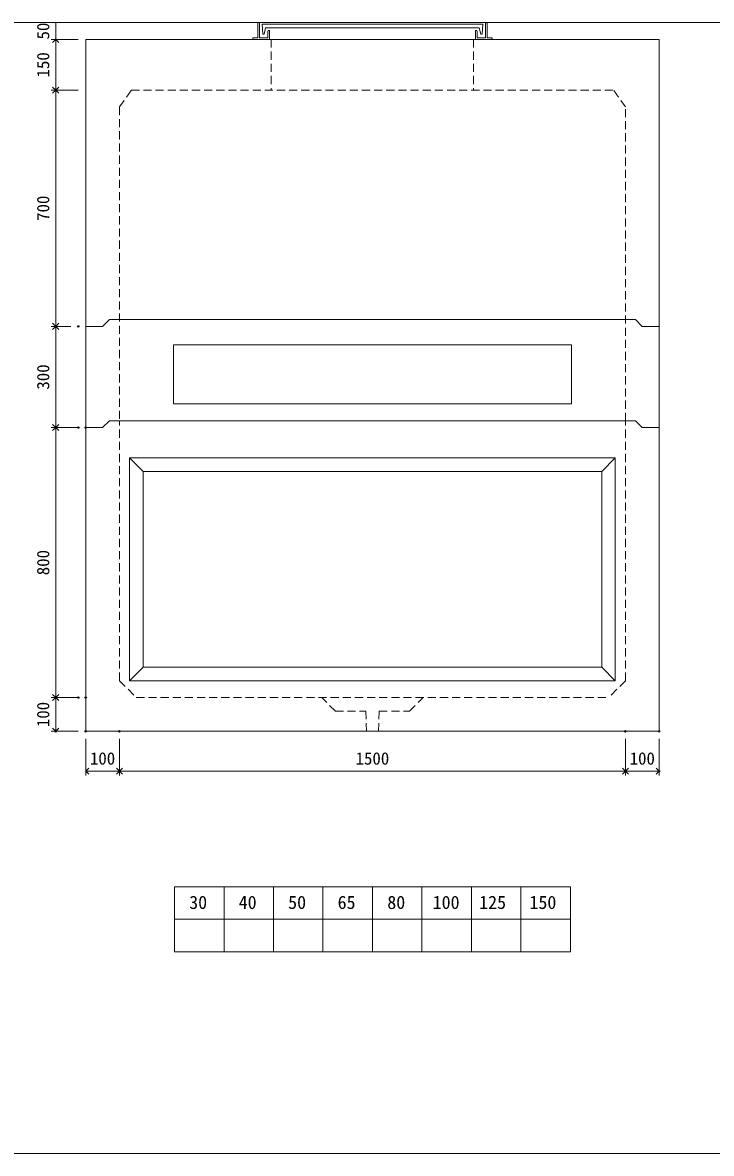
# Model space of a CAD drawing. Units: millimetres, scale not verified. Extents: x -6420 to 6420, y -3053 to 3053.
# Drawn here: x 2323 to 4365, y -2658 to 693 of the extents above; entities that cross this region are included whole.
import ezdxf
from ezdxf.enums import TextEntityAlignment as Align

# ---------------------------------------------------------------- set-up
doc = ezdxf.new("R2010")
doc.units = ezdxf.units.MM
doc.header["$LTSCALE"] = 20
doc.header["$PDMODE"] = 32
doc.header["$PDSIZE"] = 4
doc.linetypes.add('DASHED1', pattern=[1.8, 1.2, -0.6])
doc.linetypes.add('USER2', pattern=[50.8, 31.75, -6.35, 6.35, -6.35])
doc.layers.add('0-1_Defpoints', color=7, linetype='Continuous')
for name, color, linetype, lineweight in [('0-2_waku', 7, 'Continuous', 18), ('0-3_gaikei', 7, 'Continuous', 18), ('0-4_kakure', 7, 'DASHED1', 5), ('0-5_sunpou', 7, 'Continuous', 5), ('0-8_uchigawa', 6, 'Continuous', 18), ('0-A_futa', 3, 'Continuous', 18), ('0-B_GL', 4, 'Continuous', 18), ('0-D_文字１', 7, 'Continuous', 18), ('1-2_uchigawa2', 6, 'USER2', 18)]:
    doc.layers.add(name, color=color, linetype=linetype, lineweight=lineweight)
doc.styles.add('ＭＳ ゴシック', font='')
doc.styles.get('ＭＳ ゴシック').set_extended_font_data('MS Gothic')

# ---------------------------------------------------------------- blocks, each defined once
blk = doc.blocks.new('_Open90')
at = {"layer": '0-5_sunpou'}
blk.add_line((0, 0), (-1, 0), dxfattribs=at)
blk.add_lwpolyline([(-0.5, 0.5), (0, 0), (-0.5, -0.5)], dxfattribs=at)
blk = doc.blocks.new('D74')
at = {"layer": '0-1_Defpoints'}
for p in [(5071.24, 2377.42), (5004.21, 2077.42), (5071.24, 2077.42)]:
    blk.add_point(p, dxfattribs=at)
at = {"layer": '0-5_sunpou'}
for p, q in [((5049.24, 2377.42), (4991.21, 2377.42)), ((5004.21, 2359.42), (5004.21, 2095.42)), ((5049.24, 2077.42), (4991.21, 2077.42))]:
    blk.add_line(p, q, dxfattribs=at)
at = {"layer": '0-5_sunpou', "xscale": 18, "yscale": 18}
for p, rotation in [((5004.21, 2377.42), 90), ((5004.21, 2077.42), 270)]:
    blk.add_blockref('_Open90', p, dxfattribs=dict(at, rotation=rotation))
at = {"layer": '0-5_sunpou', "style": 'ＭＳ ゴシック'}
blk.add_text('300', height=36.66, rotation=90, dxfattribs=at).set_placement((4996.21, 2189.92), align=Align.BOTTOM_LEFT)
blk = doc.blocks.new('D45')
at = {"layer": '0-1_Defpoints'}
for p in [(5093.24, 2077.42), (5004.21, 1277.42), (5093.24, 1277.42)]:
    blk.add_point(p, dxfattribs=at)
at = {"layer": '0-5_sunpou'}
for p, q in [((5071.24, 2077.42), (4991.21, 2077.42)), ((5004.21, 2059.42), (5004.21, 1295.42)), ((5071.24, 1277.42), (4991.21, 1277.42))]:
    blk.add_line(p, q, dxfattribs=at)
at = {"layer": '0-5_sunpou', "xscale": 18, "yscale": 18}
for p, rotation in [((5004.21, 2077.42), 90), ((5004.21, 1277.42), 270)]:
    blk.add_blockref('_Open90', p, dxfattribs=dict(at, rotation=rotation))
at = {"layer": '0-5_sunpou', "style": 'ＭＳ ゴシック'}
blk.add_text('800', height=36.66, rotation=90, dxfattribs=at).set_placement((4996.21, 1639.92), align=Align.BOTTOM_LEFT)
blk = doc.blocks.new('D46')
at = {"layer": '0-1_Defpoints'}
for p in [(5071.24, 1277.42), (5004.21, 1177.42), (5093.24, 1177.42)]:
    blk.add_point(p, dxfattribs=at)
at = {"layer": '0-5_sunpou'}
for p, q in [((5049.24, 1277.42), (4991.21, 1277.42)), ((5004.21, 1259.42), (5004.21, 1195.42)), ((5071.24, 1177.42), (4991.21, 1177.42))]:
    blk.add_line(p, q, dxfattribs=at)
at = {"layer": '0-5_sunpou', "xscale": 18, "yscale": 18}
for p, rotation in [((5004.21, 1277.42), 90), ((5004.21, 1177.42), 270)]:
    blk.add_blockref('_Open90', p, dxfattribs=dict(at, rotation=rotation))
at = {"layer": '0-5_sunpou', "style": 'ＭＳ ゴシック'}
blk.add_text('100', height=36.66, rotation=90, dxfattribs=at).set_placement((4996.21, 1189.92), align=Align.BOTTOM_LEFT)
blk = doc.blocks.new('D47')
at = {"layer": '0-1_Defpoints'}
for p in [(5093.24, 1177.42), (5193.24, 1177.42), (5193.24, 1059.71)]:
    blk.add_point(p, dxfattribs=at)
at = {"layer": '0-5_sunpou'}
for p, q in [((5093.24, 1155.42), (5093.24, 1046.71)), ((5193.24, 1155.42), (5193.24, 1046.71)), ((5111.24, 1059.71), (5175.24, 1059.71))]:
    blk.add_line(p, q, dxfattribs=at)
at = {"layer": '0-5_sunpou', "xscale": 18, "yscale": 18, "rotation": 180}
blk.add_blockref('_Open90', (5093.24, 1059.71), dxfattribs=at)
at = {"layer": '0-5_sunpou', "xscale": 18, "yscale": 18}
blk.add_blockref('_Open90', (5193.24, 1059.71), dxfattribs=at)
at = {"layer": '0-5_sunpou', "style": 'ＭＳ ゴシック'}
blk.add_text('100', height=36.66, dxfattribs=at).set_placement((5105.74, 1067.71), align=Align.BOTTOM_LEFT)
blk = doc.blocks.new('D48')
at = {"layer": '0-1_Defpoints'}
for p in [(5193.24, 1177.42), (6693.24, 1177.42), (6693.24, 1059.71)]:
    blk.add_point(p, dxfattribs=at)
at = {"layer": '0-5_sunpou'}
for p, q in [((5193.24, 1155.42), (5193.24, 1046.71)), ((6693.24, 1155.42), (6693.24, 1046.71)), ((5211.24, 1059.71), (6675.24, 1059.71))]:
    blk.add_line(p, q, dxfattribs=at)
at = {"layer": '0-5_sunpou', "xscale": 18, "yscale": 18, "rotation": 180}
blk.add_blockref('_Open90', (5193.24, 1059.71), dxfattribs=at)
at = {"layer": '0-5_sunpou', "xscale": 18, "yscale": 18}
blk.add_blockref('_Open90', (6693.24, 1059.71), dxfattribs=at)
at = {"layer": '0-5_sunpou', "style": 'ＭＳ ゴシック'}
blk.add_text('1500', height=36.66, dxfattribs=at).set_placement((5893.24, 1067.71), align=Align.BOTTOM_LEFT)
blk = doc.blocks.new('D49')
at = {"layer": '0-1_Defpoints'}
for p in [(6693.24, 1177.42), (6793.24, 1177.42), (6793.24, 1059.71)]:
    blk.add_point(p, dxfattribs=at)
at = {"layer": '0-5_sunpou'}
for p, q in [((6693.24, 1155.42), (6693.24, 1046.71)), ((6793.24, 1155.42), (6793.24, 1046.71)), ((6711.24, 1059.71), (6775.24, 1059.71))]:
    blk.add_line(p, q, dxfattribs=at)
at = {"layer": '0-5_sunpou', "xscale": 18, "yscale": 18, "rotation": 180}
blk.add_blockref('_Open90', (6693.24, 1059.71), dxfattribs=at)
at = {"layer": '0-5_sunpou', "xscale": 18, "yscale": 18}
blk.add_blockref('_Open90', (6793.24, 1059.71), dxfattribs=at)
at = {"layer": '0-5_sunpou', "style": 'ＭＳ ゴシック'}
blk.add_text('100', height=36.66, dxfattribs=at).set_placement((6705.74, 1067.71), align=Align.BOTTOM_LEFT)
blk = doc.blocks.new('_Open90_44')
at = {"layer": '0-5_sunpou'}
blk.add_line((0, 0), (-1, 0), dxfattribs=at)
blk.add_lwpolyline([(-0.5, 0.5), (0, 0), (-0.5, -0.5)], dxfattribs=at)
blk = doc.blocks.new('150')
at = {"layer": '0-5_sunpou'}
blk.add_line((8, 57), (8, -57), dxfattribs=at)
at = {"layer": '0-5_sunpou', "xscale": 18, "yscale": 18}
for p, rotation in [((8, 75), 90), ((8, -75), 270)]:
    blk.add_blockref('_Open90_44', p, dxfattribs=dict(at, rotation=rotation))
at = {"layer": '0-5_sunpou', "style": 'ＭＳ ゴシック'}
blk.add_text('150', height=36.66, rotation=90, dxfattribs=at).set_placement((0, -37.5), align=Align.BOTTOM_LEFT)
blk = doc.blocks.new('50')
at = {"layer": '0-5_sunpou'}
for p, q in [((57.6, 33.33), (-23.42, 33.33)), ((-10.42, 33.33), (-10.42, -16.67)), ((34.61, -16.67), (-23.42, -16.67)), ((56.61, -16.67), (-23.42, -16.67))]:
    blk.add_line(p, q, dxfattribs=at)
blk.add_point((-10.42, -16.67), dxfattribs=at)
at = {"layer": '0-5_sunpou', "style": 'ＭＳ ゴシック'}
blk.add_text('50', height=36.66, rotation=90, dxfattribs=at).set_placement((-18.42, -16.67), align=Align.BOTTOM_LEFT)
blk = doc.blocks.new('700')
at = {"layer": '0-5_sunpou'}
for p, q in [((75.03, 350), (-5, 350)), ((8, 332), (8, -332))]:
    blk.add_line(p, q, dxfattribs=at)
at = {"layer": '0-5_sunpou', "xscale": 18, "yscale": 18}
for p, rotation in [((8, 350), 90), ((8, -350), 270)]:
    blk.add_blockref('_Open90_44', p, dxfattribs=dict(at, rotation=rotation))
at = {"layer": '0-5_sunpou', "style": 'ＭＳ ゴシック'}
blk.add_text('700', height=36.66, rotation=90, dxfattribs=at).set_placement((0, -37.5), align=Align.BOTTOM_LEFT)

msp = doc.modelspace()

# ---------------------------------------------------------------- linework, layer by layer
at = {"layer": '0-2_waku'}
for p, q in [((2773.17, -1868.4), (2773.17, -2060.4)), ((2773.17, -1868.4), (2773.17, -2060.4)), ((2773.17, -1868.4), (2773.17, -2060.4)), ((2773.17, -1868.4), (2773.17, -2060.4)), ((2773.17, -1868.4), (3946.5, -1868.4)), ((2919.84, -1868.4), (2919.84, -2060.4)), ((3066.5, -1868.4), (3066.5, -2060.4)), ((3066.5, -1868.4), (3066.5, -2060.4)), ((3213.17, -1868.4), (3213.17, -2060.4)), ((3359.84, -1868.4), (3359.84, -2060.4)), ((3506.5, -1868.4), (3506.5, -2060.4)), ((3653.17, -1868.4), (3653.17, -2060.4)), ((3799.84, -1868.4), (3799.84, -2060.4)), ((3946.5, -1868.4), (3946.5, -2060.4)), ((2773.17, -1964.4), (3946.5, -1964.4)), ((2773.17, -2060.4), (3946.5, -2060.4)), ((-1740.16, -2657.99), (6419.84, -2657.99))]:
    msp.add_line(p, q, dxfattribs=at)
at = {"layer": '0-3_gaikei'}
for p, q in [((2509.84, 642.6), (2509.84, -507.4)), ((2509.84, 642.6), (4209.84, 642.6)), ((4209.84, 642.6), (4209.84, -507.4)), ((2579.84, -187.4), (2559.84, -207.4)), ((2579.84, -187.4), (4139.84, -187.4)), ((4139.84, -187.4), (4159.84, -207.4)), ((2509.84, -207.4), (2559.84, -207.4)), ((2509.84, -207.4), (2559.84, -207.4)), ((4159.84, -207.4), (4209.84, -207.4)), ((2579.84, -487.4), (2559.84, -507.4)), ((2579.84, -487.4), (2559.84, -507.4)), ((2579.84, -487.4), (2559.84, -507.4)), ((2579.84, -487.4), (2559.84, -507.4)), ((2579.84, -487.4), (2559.84, -507.4)), ((2579.84, -487.4), (2559.84, -507.4)), ((2579.84, -487.4), (2559.84, -507.4)), ((2579.84, -487.4), (2559.84, -507.4)), ((2579.84, -487.4), (2559.84, -507.4)), ((2579.84, -487.4), (2559.84, -507.4)), ((2579.84, -487.4), (2559.84, -507.4)), ((2579.84, -487.4), (2559.84, -507.4)), ((2579.84, -487.4), (2559.84, -507.4)), ((2579.84, -487.4), (2559.84, -507.4)), ((2579.84, -487.4), (2559.84, -507.4)), ((2579.84, -487.4), (2559.84, -507.4)), ((2579.84, -487.4), (2559.84, -507.4)), ((2579.84, -487.4), (2559.84, -507.4)), ((2579.84, -487.4), (2559.84, -507.4)), ((2579.84, -487.4), (2559.84, -507.4)), ((2579.84, -487.4), (2559.84, -507.4)), ((2579.84, -487.4), (4139.84, -487.4)), ((2579.84, -487.4), (4139.84, -487.4)), ((2579.84, -487.4), (4139.84, -487.4)), ((2579.84, -487.4), (4139.84, -487.4)), ((2579.84, -487.4), (4139.84, -487.4)), ((2579.84, -487.4), (4139.84, -487.4)), ((2579.84, -487.4), (4139.84, -487.4)), ((2579.84, -487.4), (4139.84, -487.4)), ((2579.84, -487.4), (4139.84, -487.4)), ((2579.84, -487.4), (4139.84, -487.4)), ((2579.84, -487.4), (4139.84, -487.4)), ((2579.84, -487.4), (4139.84, -487.4)), ((2579.84, -487.4), (4139.84, -487.4)), ((2579.84, -487.4), (4139.84, -487.4)), ((2579.84, -487.4), (4139.84, -487.4)), ((2579.84, -487.4), (4139.84, -487.4)), ((2579.84, -487.4), (4139.84, -487.4)), ((2579.84, -487.4), (4139.84, -487.4)), ((2579.84, -487.4), (4139.84, -487.4)), ((2579.84, -487.4), (4139.84, -487.4)), ((2579.84, -487.4), (4139.84, -487.4)), ((4139.84, -487.4), (4159.84, -507.4)), ((4139.84, -487.4), (4159.84, -507.4)), ((4139.84, -487.4), (4159.84, -507.4)), ((4139.84, -487.4), (4159.84, -507.4)), ((4139.84, -487.4), (4159.84, -507.4)), ((4139.84, -487.4), (4159.84, -507.4)), ((4139.84, -487.4), (4159.84, -507.4)), ((4139.84, -487.4), (4159.84, -507.4)), ((4139.84, -487.4), (4159.84, -507.4)), ((4139.84, -487.4), (4159.84, -507.4)), ((4139.84, -487.4), (4159.84, -507.4)), ((4139.84, -487.4), (4159.84, -507.4)), ((4139.84, -487.4), (4159.84, -507.4)), ((4139.84, -487.4), (4159.84, -507.4)), ((4139.84, -487.4), (4159.84, -507.4)), ((4139.84, -487.4), (4159.84, -507.4)), ((4139.84, -487.4), (4159.84, -507.4)), ((4139.84, -487.4), (4159.84, -507.4)), ((4139.84, -487.4), (4159.84, -507.4)), ((4139.84, -487.4), (4159.84, -507.4)), ((4139.84, -487.4), (4159.84, -507.4)), ((2509.84, -507.4), (2559.84, -507.4)), ((2509.84, -507.4), (2559.84, -507.4)), ((2509.84, -507.4), (2559.84, -507.4)), ((2509.84, -507.4), (2559.84, -507.4)), ((2509.84, -507.4), (2559.84, -507.4)), ((2509.84, -507.4), (2559.84, -507.4)), ((2509.84, -507.4), (2559.84, -507.4)), ((2509.84, -507.4), (2559.84, -507.4)), ((2509.84, -507.4), (2509.84, -1407.4)), ((2509.84, -507.4), (2559.84, -507.4)), ((2509.84, -507.4), (2559.84, -507.4)), ((2509.84, -507.4), (2559.84, -507.4)), ((2509.84, -507.4), (2559.84, -507.4)), ((2509.84, -507.4), (2559.84, -507.4)), ((2509.84, -507.4), (2559.84, -507.4)), ((2509.84, -507.4), (2559.84, -507.4)), ((2509.84, -507.4), (2559.84, -507.4)), ((2509.84, -507.4), (2559.84, -507.4)), ((2509.84, -507.4), (2559.84, -507.4)), ((2509.84, -507.4), (2559.84, -507.4)), ((2509.84, -507.4), (2559.84, -507.4)), ((2509.84, -507.4), (2559.84, -507.4)), ((4159.84, -507.4), (4209.84, -507.4)), ((4159.84, -507.4), (4209.84, -507.4)), ((4159.84, -507.4), (4209.84, -507.4)), ((4159.84, -507.4), (4209.84, -507.4)), ((4159.84, -507.4), (4209.84, -507.4)), ((4159.84, -507.4), (4209.84, -507.4)), ((4159.84, -507.4), (4209.84, -507.4)), ((4159.84, -507.4), (4209.84, -507.4)), ((4159.84, -507.4), (4209.84, -507.4)), ((4159.84, -507.4), (4209.84, -507.4)), ((4159.84, -507.4), (4209.84, -507.4)), ((4159.84, -507.4), (4209.84, -507.4)), ((4159.84, -507.4), (4209.84, -507.4)), ((4159.84, -507.4), (4209.84, -507.4)), ((4159.84, -507.4), (4209.84, -507.4)), ((4159.84, -507.4), (4209.84, -507.4)), ((4159.84, -507.4), (4209.84, -507.4)), ((4159.84, -507.4), (4209.84, -507.4)), ((4159.84, -507.4), (4209.84, -507.4)), ((4159.84, -507.4), (4209.84, -507.4)), ((4159.84, -507.4), (4209.84, -507.4)), ((4209.84, -1407.4), (4209.84, -507.4)), ((2509.84, -1407.4), (4209.84, -1407.4))]:
    msp.add_line(p, q, dxfattribs=at)
at = {"layer": '0-4_kakure'}
for p, q in [((3059.84, 642.6), (3059.84, 492.6)), ((3659.84, 642.6), (3659.84, 492.6)), ((2609.84, 442.6), (2644.84, 492.6)), ((2644.84, 492.6), (4074.84, 492.6)), ((4109.84, 442.6), (4074.84, 492.6)), ((2609.84, 442.6), (2609.84, -487.4)), ((4109.84, -487.4), (4109.84, 442.6)), ((2609.84, -1257.4), (2609.84, -487.4)), ((4109.84, -1257.4), (4109.84, -487.4)), ((2609.84, -1257.4), (2659.84, -1307.4)), ((4109.84, -1257.4), (4059.84, -1307.4)), ((2659.84, -1307.4), (4059.84, -1307.4)), ((3249.84, -1347.4), (3209.84, -1307.4)), ((3249.84, -1347.4), (3339.84, -1347.4)), ((3339.84, -1347.4), (3342.34, -1407.4)), ((3379.84, -1347.4), (3377.34, -1407.4))]:
    msp.add_line(p, q, dxfattribs=at)
msp.add_lwpolyline([(3379.84, -1347.4), (3469.84, -1347.4), (3509.84, -1307.4)], dxfattribs=at)
at = {"layer": '0-8_uchigawa'}
for p, q in [((2639.84, -597.4), (3359.84, -597.4)), ((2639.84, -597.4), (2639.84, -1257.4)), ((2679.84, -637.4), (2639.84, -597.4)), ((4079.84, -597.4), (3359.84, -597.4)), ((4039.84, -637.4), (4079.84, -597.4)), ((4079.84, -597.4), (4079.84, -1257.4)), ((4079.84, -597.4), (4079.84, -1257.4)), ((2679.84, -637.4), (2679.84, -1217.4)), ((2679.84, -637.4), (3359.84, -637.4)), ((2679.84, -637.4), (3359.84, -637.4)), ((4039.84, -637.4), (3359.84, -637.4)), ((4039.84, -637.4), (4039.84, -1217.4)), ((2679.84, -1217.4), (2639.84, -1257.4)), ((2679.84, -1217.4), (3359.84, -1217.4)), ((2639.84, -1257.4), (3359.84, -1257.4)), ((3360.53, -1258.09), (4079.84, -1257.4))]:
    msp.add_line(p, q, dxfattribs=at)
msp.add_lwpolyline([(3359.84, -1217.4), (4039.84, -1217.4), (4079.84, -1257.4)], dxfattribs=at)
at = {"layer": '0-A_futa'}
for p, q in [((3019.84, 690.6), (3019.84, 647.6)), ((3021.84, 692.6), (3024.84, 692.6)), ((3024.84, 692.6), (3024.84, 647.6)), ((3032.65, 688.1), (3686.98, 688.1)), ((3032.65, 688.1), (3035.14, 658.1)), ((3043.17, 677.1), (3038.85, 658.1)), ((3043.17, 677.1), (3676.51, 677.1)), ((3676.51, 677.1), (3680.82, 658.1)), ((3686.98, 688.1), (3684.73, 658.1)), ((3694.84, 692.6), (3697.84, 692.6)), ((3694.84, 692.6), (3694.84, 647.6)), ((3699.84, 690.6), (3699.84, 647.6)), ((3004.84, 645.6), (3004.84, 644.6)), ((3006.84, 647.6), (3019.84, 647.6)), ((3059.84, 642.6), (3006.84, 642.6)), ((3024.84, 647.6), (3049.84, 647.6)), ((3035.14, 658.1), (3038.85, 658.1)), ((3049.84, 667.6), (3049.84, 647.6)), ((3051.84, 669.6), (3052.84, 669.6)), ((3054.84, 667.6), (3054.84, 642.6)), ((3664.84, 667.6), (3664.84, 642.6)), ((3664.84, 642.6), (3712.84, 642.6)), ((3667.84, 669.6), (3666.84, 669.6)), ((3669.84, 667.6), (3669.84, 647.6)), ((3694.84, 647.6), (3669.84, 647.6)), ((3684.73, 658.1), (3680.82, 658.1)), ((3712.84, 647.6), (3699.84, 647.6)), ((3714.84, 645.6), (3714.84, 644.6))]:
    msp.add_line(p, q, dxfattribs=at)
for centre, start, end in [((3021.84, 690.6), 90, 180), ((3697.84, 690.6), 0, 90), ((3006.84, 645.6), 90, 180), ((3006.84, 644.6), 180, 270), ((3051.84, 667.6), 90, 180), ((3052.84, 667.6), 0, 90), ((3666.84, 667.6), 90, 180), ((3667.84, 667.6), 0, 90), ((3712.84, 645.6), 0, 90), ((3712.84, 644.6), 270, 0)]:
    msp.add_arc(centre, 2, start, end, dxfattribs=at)
at = {"layer": '0-B_GL'}
msp.add_line((-1740.16, 692.6), (6419.84, 692.6), dxfattribs=at)
at = {"layer": '1-2_uchigawa2'}
for p, q in [((2769.84, -262.4), (3359.84, -262.4)), ((2769.84, -262.4), (2769.84, -437.4)), ((3949.84, -262.4), (3359.84, -262.4)), ((3949.84, -262.4), (3949.84, -437.4)), ((2769.84, -437.4), (3360.37, -437.4)), ((3949.84, -437.4), (3359.3, -437.4))]:
    msp.add_line(p, q, dxfattribs=at)

# ---------------------------------------------------------------- block references
at = {"layer": '0-5_sunpou'}
for name, p in [('50', (2431.23, 659.26)), ('150', (2412.81, 567.6)), ('700', (2412.81, 142.6)), ('D74', (-2583.4, -2584.82)), ('D45', (-2583.4, -2584.82)), ('D46', (-2583.4, -2584.82)), ('D47', (-2583.4, -2584.82)), ('D48', (-2583.4, -2584.82)), ('D49', (-2583.4, -2584.82))]:
    msp.add_blockref(name, p, dxfattribs=at)

# ---------------------------------------------------------------- texts
at = {"layer": '0-D_文字１', "style": 'ＭＳ ゴシック'}
for s, p in [('30', (2816.57, -1945.49)), ('40', (2963.24, -1945.49)), ('50', (3109.9, -1945.49)), ('65', (3256.57, -1945.49)), ('80', (3403.78, -1945.49)), ('100', (3538.28, -1945.49)), ('125', (3676.13, -1945.49)), ('150', (3825.15, -1945.49))]:
    msp.add_text(s, height=39.1, dxfattribs=at).set_placement(p, align=Align.BOTTOM_LEFT)

doc.saveas('drawing.dxf')
